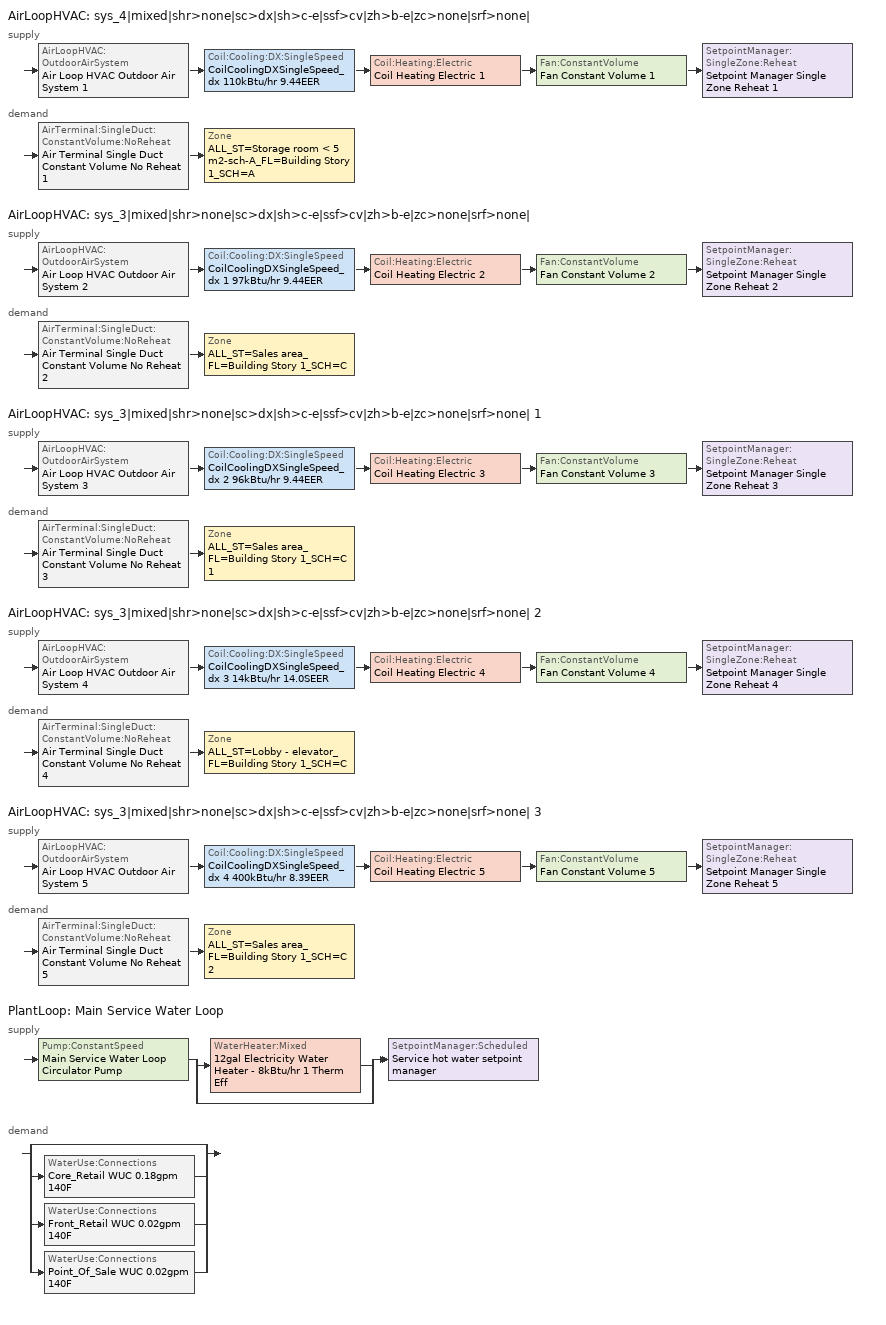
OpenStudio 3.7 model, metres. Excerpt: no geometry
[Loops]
AirLoopHVAC 'sys_4|mixed|shr>none|sc>dx|sh>c-e|ssf>cv|zh>b-e|zc>none|srf>none|'
 supply: AirLoopHVAC:OutdoorAirSystem 'Air Loop HVAC Outdoor Air System 1' > Coil:Cooling:DX:SingleSpeed 'CoilCoolingDXSingleSpeed_dx 110kBtu/hr 9.44EER' > Coil:Heating:Electric 'Coil Heating Electric 1' > Fan:ConstantVolume 'Fan Constant Volume 1' > SetpointManager:SingleZone:Reheat 'Setpoint Manager Single Zone Reheat 1'
 demand: AirTerminal:SingleDuct:ConstantVolume:NoReheat 'Air Terminal Single Duct Constant Volume No Reheat 1' > Zone 'ALL_ST=Storage room < 5 m2-sch-A_FL=Building Story 1_SCH=A'
AirLoopHVAC 'sys_3|mixed|shr>none|sc>dx|sh>c-e|ssf>cv|zh>b-e|zc>none|srf>none|'
 supply: AirLoopHVAC:OutdoorAirSystem 'Air Loop HVAC Outdoor Air System 2' > Coil:Cooling:DX:SingleSpeed 'CoilCoolingDXSingleSpeed_dx 1 97kBtu/hr 9.44EER' > Coil:Heating:Electric 'Coil Heating Electric 2' > Fan:ConstantVolume 'Fan Constant Volume 2' > SetpointManager:SingleZone:Reheat 'Setpoint Manager Single Zone Reheat 2'
 demand: AirTerminal:SingleDuct:ConstantVolume:NoReheat 'Air Terminal Single Duct Constant Volume No Reheat 2' > Zone 'ALL_ST=Sales area_FL=Building Story 1_SCH=C'
AirLoopHVAC 'sys_3|mixed|shr>none|sc>dx|sh>c-e|ssf>cv|zh>b-e|zc>none|srf>none| 1'
 supply: AirLoopHVAC:OutdoorAirSystem 'Air Loop HVAC Outdoor Air System 3' > Coil:Cooling:DX:SingleSpeed 'CoilCoolingDXSingleSpeed_dx 2 96kBtu/hr 9.44EER' > Coil:Heating:Electric 'Coil Heating Electric 3' > Fan:ConstantVolume 'Fan Constant Volume 3' > SetpointManager:SingleZone:Reheat 'Setpoint Manager Single Zone Reheat 3'
 demand: AirTerminal:SingleDuct:ConstantVolume:NoReheat 'Air Terminal Single Duct Constant Volume No Reheat 3' > Zone 'ALL_ST=Sales area_FL=Building Story 1_SCH=C 1'
AirLoopHVAC 'sys_3|mixed|shr>none|sc>dx|sh>c-e|ssf>cv|zh>b-e|zc>none|srf>none| 2'
 supply: AirLoopHVAC:OutdoorAirSystem 'Air Loop HVAC Outdoor Air System 4' > Coil:Cooling:DX:SingleSpeed 'CoilCoolingDXSingleSpeed_dx 3 14kBtu/hr 14.0SEER' > Coil:Heating:Electric 'Coil Heating Electric 4' > Fan:ConstantVolume 'Fan Constant Volume 4' > SetpointManager:SingleZone:Reheat 'Setpoint Manager Single Zone Reheat 4'
 demand: AirTerminal:SingleDuct:ConstantVolume:NoReheat 'Air Terminal Single Duct Constant Volume No Reheat 4' > Zone 'ALL_ST=Lobby - elevator_FL=Building Story 1_SCH=C'
AirLoopHVAC 'sys_3|mixed|shr>none|sc>dx|sh>c-e|ssf>cv|zh>b-e|zc>none|srf>none| 3'
 supply: AirLoopHVAC:OutdoorAirSystem 'Air Loop HVAC Outdoor Air System 5' > Coil:Cooling:DX:SingleSpeed 'CoilCoolingDXSingleSpeed_dx 4 400kBtu/hr 8.39EER' > Coil:Heating:Electric 'Coil Heating Electric 5' > Fan:ConstantVolume 'Fan Constant Volume 5' > SetpointManager:SingleZone:Reheat 'Setpoint Manager Single Zone Reheat 5'
 demand: AirTerminal:SingleDuct:ConstantVolume:NoReheat 'Air Terminal Single Duct Constant Volume No Reheat 5' > Zone 'ALL_ST=Sales area_FL=Building Story 1_SCH=C 2'
PlantLoop 'Main Service Water Loop'
 supply: Pump:ConstantSpeed 'Main Service Water Loop Circulator Pump' > split
  | WaterHeater:Mixed '12gal Electricity Water Heater - 8kBtu/hr 1 Therm Eff'
  | bypass
  join > SetpointManager:Scheduled 'Service hot water setpoint manager'
 demand: split
  | bypass
  | WaterUse:Connections 'Core_Retail WUC 0.18gpm 140F'
  | WaterUse:Connections 'Front_Retail WUC 0.02gpm 140F'
  | WaterUse:Connections 'Point_Of_Sale WUC 0.02gpm 140F'
[Sizing:Zone] Zone Cooling Design Supply Air Temperature Input Method=TemperatureDifference; Zone Cooling Design Supply Air Temperature {C}=14; Zone Cooling Design Supply Air Temperature Difference {deltaC}=11; Zone Heating Design Supply Air Temperature Input Method=TemperatureDifference; Zone Heating Design Supply Air Temperature {C}=40; Zone Heating Design Supply Air Temperature Difference {deltaC}=21; Zone Cooling Design Supply Air Humidity Ratio {kg-H2O/kg-air}=0.0085; Zone Heating Design Supply Air Humidity Ratio {kg-H2O/kg-air}=0.008; Zone Heating Sizing Factor=1.3; Zone Cooling Sizing Factor=1.1; Cooling Design Air Flow Method=DesignDay; Heating Design Air Flow Method=DesignDay; Account for Dedicated Outdoor Air System=No; Dedicated Outdoor Air System Control Strategy=NeutralSupplyAir; Dedicated Outdoor Air Low Setpoint Temperature for Design {C}=autosize; Dedicated Outdoor Air High Setpoint Temperature for Design {C}=autosize; Zone Load Sizing Method=Sensible Load Only No Latent Load; Zone Latent Cooling Design Supply Air Humidity Ratio Input Method=HumidityRatioDifference; Zone Cooling Design Supply Air Humidity Ratio Difference {kgWater/kgDryAir}=0.005; Zone Latent Heating Design Supply Air Humidity Ratio Input Method=HumidityRatioDifference; Zone Humidification Design Supply Air Humidity Ratio Difference {kgWater/kgDryAir}=0.005
ALL_ST=Sales area_FL=Building Story 1_SCH=C; ALL_ST=Sales area_FL=Building Story 1_SCH=C 1; ALL_ST=Storage room < 5 m2-sch-A_FL=Building Story 1_SCH=A; ALL_ST=Lobby - elevator_FL=Building Story 1_SCH=C; ALL_ST=Sales area_FL=Building Story 1_SCH=C 2
[Zone equipment]
ALL_ST=Sales area_FL=Building Story 1_SCH=C: Zone HVAC Baseboard Convective Electric 2, Air Terminal Single Duct Constant Volume No Reheat 2
ALL_ST=Sales area_FL=Building Story 1_SCH=C 1: Zone HVAC Baseboard Convective Electric 3, Air Terminal Single Duct Constant Volume No Reheat 3
ALL_ST=Storage room < 5 m2-sch-A_FL=Building Story 1_SCH=A: Zone HVAC Baseboard Convective Electric 1, Air Terminal Single Duct Constant Volume No Reheat 1
ALL_ST=Lobby - elevator_FL=Building Story 1_SCH=C: Zone HVAC Baseboard Convective Electric 4, Air Terminal Single Duct Constant Volume No Reheat 4
ALL_ST=Sales area_FL=Building Story 1_SCH=C 2: Zone HVAC Baseboard Convective Electric 5, Air Terminal Single Duct Constant Volume No Reheat 5
[AirLoopHVAC] Design Supply Air Flow Rate {m3/s}=autosize; Design Return Air Flow Fraction of Supply Air Flow=1
Name | Availability Schedule
sys_4|mixed|shr>none|sc>dx|sh>c-e|ssf>cv|zh>b-e|zc>none|srf>none| | sys_4|mixed|shr>none|sc>dx|sh>c-e|ssf>cv|zh>b-e|zc>none|srf>none| Occ Sch
sys_3|mixed|shr>none|sc>dx|sh>c-e|ssf>cv|zh>b-e|zc>none|srf>none| | sys_3|mixed|shr>none|sc>dx|sh>c-e|ssf>cv|zh>b-e|zc>none|srf>none| Occ Sch
sys_3|mixed|shr>none|sc>dx|sh>c-e|ssf>cv|zh>b-e|zc>none|srf>none| 1 | sys_3|mixed|shr>none|sc>dx|sh>c-e|ssf>cv|zh>b-e|zc>none|srf>none| 1 Occ Sch
sys_3|mixed|shr>none|sc>dx|sh>c-e|ssf>cv|zh>b-e|zc>none|srf>none| 2 | sys_3|mixed|shr>none|sc>dx|sh>c-e|ssf>cv|zh>b-e|zc>none|srf>none| 2 Occ Sch
sys_3|mixed|shr>none|sc>dx|sh>c-e|ssf>cv|zh>b-e|zc>none|srf>none| 3 | sys_3|mixed|shr>none|sc>dx|sh>c-e|ssf>cv|zh>b-e|zc>none|srf>none| 3 Occ Sch
[Sizing:System] Type of Load to Size On=Sensible; Design Outdoor Air Flow Rate {m3/s}=Autosize; Central Heating Maximum System Air Flow Ratio=1; Preheat Design Temperature {C}=7; Preheat Design Humidity Ratio {kg-H2O/kg-Air}=0.008; Precool Design Temperature {C}=13; Precool Design Humidity Ratio {kg-H2O/kg-Air}=0.008; Central Cooling Design Supply Air Temperature {C}=13; Central Heating Design Supply Air Temperature {C}=43; Sizing Option=NonCoincident; 100% Outdoor Air in Cooling=No; 100% Outdoor Air in Heating=No; Central Cooling Design Supply Air Humidity Ratio {kg-H2O/kg-Air}=0.0085; Central Heating Design Supply Air Humidity Ratio {kg-H2O/kg-Air}=0.008; Cooling Design Air Flow Method=DesignDay; Cooling Design Air Flow Rate {m3/s}=0; Heating Design Air Flow Method=DesignDay; Heating Design Air Flow Rate {m3/s}=0; System Outdoor Air Method=ZoneSum; Zone Maximum Outdoor Air Fraction=1; Cooling Supply Air Flow Rate Per Floor Area {m3/s-m2}=0.00996765; Cooling Fraction of Autosized Cooling Supply Air Flow Rate=1; Cooling Supply Air Flow Rate Per Unit Cooling Capacity {m3/s-W}=3.94755e-05; Heating Supply Air Flow Rate Per Floor Area {m3/s-m2}=0.00996765; Heating Fraction of Autosized Heating Supply Air Flow Rate=1; Heating Fraction of Autosized Cooling Supply Air Flow Rate=1; Heating Supply Air Flow Rate Per Unit Heating Capacity {m3/s-W}=3.15882e-05; Cooling Design Capacity Method=CoolingDesignCapacity; Cooling Design Capacity {W}=autosize; Cooling Design Capacity Per Floor Area {W/m2}=234.7; Fraction of Autosized Cooling Design Capacity=1; Heating Design Capacity Method=HeatingDesignCapacity; Heating Design Capacity {W}=autosize; Heating Design Capacity Per Floor Area {W/m2}=157; Fraction of Autosized Heating Design Capacity=1; Central Cooling Capacity Control Method=OnOff; Occupant Diversity=autosize
sys_4|mixed|shr>none|sc>dx|sh>c-e|ssf>cv|zh>b-e|zc>none|srf>none|; sys_3|mixed|shr>none|sc>dx|sh>c-e|ssf>cv|zh>b-e|zc>none|srf>none|; sys_3|mixed|shr>none|sc>dx|sh>c-e|ssf>cv|zh>b-e|zc>none|srf>none| 1; sys_3|mixed|shr>none|sc>dx|sh>c-e|ssf>cv|zh>b-e|zc>none|srf>none| 2; sys_3|mixed|shr>none|sc>dx|sh>c-e|ssf>cv|zh>b-e|zc>none|srf>none| 3
[Fan:ConstantVolume] Availability Schedule=Always On Discrete; Fan Total Efficiency=0.39975; Pressure Rise {Pa}=640; Maximum Flow Rate {m3/s}=AutoSize; Motor Efficiency=0.615
Fan Constant Volume 1; Fan Constant Volume 2; Fan Constant Volume 3; Fan Constant Volume 4; Fan Constant Volume 5
[Coil:Cooling:DX:SingleSpeed] Availability Schedule=Always On Discrete; Rated Total Cooling Capacity {W}=autosize; Rated Sensible Heat Ratio=autosize; Rated Air Flow Rate {m3/s}=autosize; Rated Evaporator Fan Power Per Volume Flow Rate 2017 {W/(m3/s)}=773.3; Rated Evaporator Fan Power Per Volume Flow Rate 2023 {W/(m3/s)}=934.4; Total Cooling Capacity Function of Temperature Curve=DXCOOL-NECB2011-REF-CAPFT; Total Cooling Capacity Function of Flow Fraction Curve=DXCOOL-NECB2011-REF-CAPFFLOW; Energy Input Ratio Function of Temperature Curve=DXCOOL-NECB2011-REF-COOLEIRFT; Energy Input Ratio Function of Flow Fraction Curve=DXCOOL-NECB2011-REF-COOLEIRFFLOW; Part Load Fraction Correlation Curve=DXCOOL-NECB2011-REF-COOLPLFFPLR; Minimum Outdoor Dry-Bulb Temperature for Compressor Operation {C}=-25; Nominal Time for Condensate Removal to Begin {s}=0; Ratio of Initial Moisture Evaporation Rate and Steady State Latent Capacity=0; Maximum Cycling Rate {cycles/hr}=0; Latent Capacity Time Constant {s}=0; Condenser Type=AirCooled; Evaporative Condenser Effectiveness=0.9; Evaporative Condenser Air Flow Rate {m3/s}=autosize; Evaporative Condenser Pump Rated Power Consumption {W}=autosize; Crankcase Heater Capacity {W}=0; Maximum Outdoor Dry-Bulb Temperature for Crankcase Heater Operation {C}=10; Basin Heater Capacity {W/K}=0; Basin Heater Setpoint Temperature {C}=2
Name | Rated COP {W/W}
CoilCoolingDXSingleSpeed_dx 110kBtu/hr 9.44EER; CoilCoolingDXSingleSpeed_dx 1 97kBtu/hr 9.44EER; CoilCoolingDXSingleSpeed_dx 2 96kBtu/hr 9.44EER | 3.28022
CoilCoolingDXSingleSpeed_dx 3 14kBtu/hr 14.0SEER | 3.8248
CoilCoolingDXSingleSpeed_dx 4 400kBtu/hr 8.39EER | 2.93053
[Coil:Heating:Electric] Availability Schedule=Always On Discrete
Coil Heating Electric 1; Coil Heating Electric 2; Coil Heating Electric 3; Coil Heating Electric 4; Coil Heating Electric 5
[Controller:OutdoorAir] Minimum Outdoor Air Flow Rate {m3/s}=autosize; Maximum Outdoor Air Flow Rate {m3/s}=Autosize; Economizer Control Action Type=ModulateFlow; Lockout Type=NoLockout; Minimum Limit Type=FixedMinimum; High Humidity Control=No; Heat Recovery Bypass Control Type=BypassWhenWithinEconomizerLimits; Economizer Operation Staging=InterlockedWithMechanicalCooling
Name | Economizer Control Type | Minimum Outdoor Air Schedule | Controller Mechanical Ventilation | Economizer Maximum Limit Dry-Bulb Temperature {C} | Economizer Maximum Limit Enthalpy {J/kg} | Economizer Minimum Limit Dry-Bulb Temperature {C}
Controller Outdoor Air 1 | DifferentialEnthalpy | sys_4|mixed|shr>none|sc>dx|sh>c-e|ssf>cv|zh>b-e|zc>none|srf>none| Occ Sch | Controller Mechanical Ventilation 1
Controller Outdoor Air 2 | DifferentialEnthalpy | sys_3|mixed|shr>none|sc>dx|sh>c-e|ssf>cv|zh>b-e|zc>none|srf>none| Occ Sch | Controller Mechanical Ventilation 2
Controller Outdoor Air 3 | DifferentialEnthalpy | sys_3|mixed|shr>none|sc>dx|sh>c-e|ssf>cv|zh>b-e|zc>none|srf>none| 1 Occ Sch | Controller Mechanical Ventilation 3
Controller Outdoor Air 4 | NoEconomizer | sys_3|mixed|shr>none|sc>dx|sh>c-e|ssf>cv|zh>b-e|zc>none|srf>none| 2 Occ Sch | Controller Mechanical Ventilation 4 | 28 | 64000 | -100
Controller Outdoor Air 5 | DifferentialEnthalpy | sys_3|mixed|shr>none|sc>dx|sh>c-e|ssf>cv|zh>b-e|zc>none|srf>none| 3 Occ Sch | Controller Mechanical Ventilation 5
[Controller:MechanicalVentilation] Availability Schedule=Always On Discrete; System Outdoor Air Method=ZoneSum
Controller Mechanical Ventilation 1; Controller Mechanical Ventilation 2; Controller Mechanical Ventilation 3; Controller Mechanical Ventilation 4; Controller Mechanical Ventilation 5
[AirLoopHVAC:OutdoorAirSystem]
Name | Controller
Air Loop HVAC Outdoor Air System 1 | Controller Outdoor Air 1
Air Loop HVAC Outdoor Air System 2 | Controller Outdoor Air 2
Air Loop HVAC Outdoor Air System 3 | Controller Outdoor Air 3
Air Loop HVAC Outdoor Air System 4 | Controller Outdoor Air 4
Air Loop HVAC Outdoor Air System 5 | Controller Outdoor Air 5
[SetpointManager:SingleZone:Reheat] Minimum Supply Air Temperature {C}=13; Maximum Supply Air Temperature {C}=43
Name | Control Zone | Setpoint Node or NodeList
Setpoint Manager Single Zone Reheat 1 | ALL_ST=Storage room < 5 m2-sch-A_FL=Building Story 1_SCH=A | sys_4|mixed|shr>none|sc>dx|sh>c-e|ssf>cv|zh>b-e|zc>none|srf>none| Supply Outlet Node
Setpoint Manager Single Zone Reheat 2 | ALL_ST=Sales area_FL=Building Story 1_SCH=C | sys_3|mixed|shr>none|sc>dx|sh>c-e|ssf>cv|zh>b-e|zc>none|srf>none| Supply Outlet Node
Setpoint Manager Single Zone Reheat 3 | ALL_ST=Sales area_FL=Building Story 1_SCH=C 1 | sys_3|mixed|shr>none|sc>dx|sh>c-e|ssf>cv|zh>b-e|zc>none|srf>none| 1 Supply Outlet Node
Setpoint Manager Single Zone Reheat 4 | ALL_ST=Lobby - elevator_FL=Building Story 1_SCH=C | sys_3|mixed|shr>none|sc>dx|sh>c-e|ssf>cv|zh>b-e|zc>none|srf>none| 2 Supply Outlet Node
Setpoint Manager Single Zone Reheat 5 | ALL_ST=Sales area_FL=Building Story 1_SCH=C 2 | sys_3|mixed|shr>none|sc>dx|sh>c-e|ssf>cv|zh>b-e|zc>none|srf>none| 3 Supply Outlet Node
[ZoneHVAC:Baseboard:Convective:Electric] Availability Schedule=Always On Discrete; Nominal Capacity {W}=autosize; Efficiency=1
Zone HVAC Baseboard Convective Electric 1; Zone HVAC Baseboard Convective Electric 2; Zone HVAC Baseboard Convective Electric 3; Zone HVAC Baseboard Convective Electric 4; Zone HVAC Baseboard Convective Electric 5
[AirTerminal:SingleDuct:ConstantVolume:NoReheat] Availability Schedule=Always On Discrete; Maximum Air Flow Rate {m3/s}=AutoSize
Air Terminal Single Duct Constant Volume No Reheat 1; Air Terminal Single Duct Constant Volume No Reheat 2; Air Terminal Single Duct Constant Volume No Reheat 3; Air Terminal Single Duct Constant Volume No Reheat 4; Air Terminal Single Duct Constant Volume No Reheat 5
[PlantLoop]
Main Service Water Loop: Glycol Concentration=0; Maximum Loop Temperature {C}=60; Minimum Loop Temperature {C}=10; Plant Loop Volume {m3}=Autocalculate; Load Distribution Scheme=Optimal
[Sizing:Plant]
Main Service Water Loop: Loop Type=Heating; Design Loop Exit Temperature {C}=60; Loop Design Temperature Difference {deltaC}=5; Sizing Option=NonCoincident; Zone Timesteps in Averaging Window=1; Coincident Sizing Factor Mode=None
[SetpointManager:Scheduled]
Service hot water setpoint manager: Control Variable=Temperature; Schedule=Service Water Loop Temp - 140F; Setpoint Node or NodeList=Main Service Water Loop Supply Outlet Node
[Pump:ConstantSpeed]
Main Service Water Loop Circulator Pump: Rated Flow Rate {m3/s}=autosize; Rated Pump Head {Pa}=1.70686e+06; Rated Power Consumption {W}=autosize; Motor Efficiency=0.7; Fraction of Motor Inefficiencies to Fluid Stream=0; Pump Control Type=Intermittent; Design Power Sizing Method=PowerPerFlowPerPressure; Design Electric Power per Unit Flow Rate {W/(m3/s)}=348701.1; Design Shaft Power per Unit Flow Rate per Unit Head {W-s/m3-Pa}=1.28205
[WaterHeater:Mixed]
12gal Electricity Water Heater - 8kBtu/hr 1 Therm Eff: Tank Volume {m3}=0.0460675; Setpoint Temperature Schedule=Service Water Loop Temp - 140F; Deadband Temperature Difference {deltaC}=2; Maximum Temperature Limit {C}=60; Heater Control Type=Cycle; Heater Maximum Capacity {W}=2407.03; Heater Fuel Type=Electricity; Heater Thermal Efficiency=1; Off Cycle Parasitic Fuel Consumption Rate {W}=12.4494; Off Cycle Parasitic Fuel Type=Electricity; Off Cycle Parasitic Heat Fraction to Tank=0.8; On Cycle Parasitic Fuel Consumption Rate {W}=12.4494; On Cycle Parasitic Fuel Type=Electricity; On Cycle Parasitic Heat Fraction to Tank=0; Ambient Temperature Indicator=Schedule; Ambient Temperature Schedule=Water Heater Ambient Temp Schedule 71.6F; Off Cycle Loss Coefficient to Ambient Temperature {W/K}=1.26549; On Cycle Loss Coefficient to Ambient Temperature {W/K}=1.26549; Use Side Effectiveness=1; Source Side Effectiveness=1; Use Side Design Flow Rate {m3/s}=autosize; Source Side Design Flow Rate {m3/s}=autosize; Indirect Water Heating Recovery Time {hr}=1.5; Source Side Flow Control Mode=IndirectHeatPrimarySetpoint
[WaterHeater:Sizing]
12gal Electricity Water Heater - 8kBtu/hr 1 Therm Eff: Design Mode=PeakDraw; Time Storage Can Meet Peak Draw {hr}=0.538503; Time for Tank Recovery {hr}=0; Nominal Tank Volume for Autosizing Plant Connections {m3}=1
[WaterUse:Equipment:Definition] Target Temperature Schedule=Mixed Water At Faucet Temp - 140F; Sensible Fraction Schedule=Fraction Sensible - 0.2; Latent Fraction Schedule=Fraction Latent - 0.05
Name | Peak Flow Rate {m3/s}
Core_retail 0.18gpm 140F | 1.13341e-05
Front_retail 0.02gpm 140F; Point_of_sale 0.02gpm 140F | 1.06798e-06
[WaterUse:Equipment] Flow Rate Fraction Schedule=NECB-C-Service Water Heating
Name | Water Use Equipment Definition | Space
Core_Retail Service Water Use 0.18gpm 140F | Core_retail 0.18gpm 140F | Core_Retail
Front_Retail Service Water Use 0.02gpm 140F | Front_retail 0.02gpm 140F | Front_Retail
Point_Of_Sale Service Water Use 0.02gpm 140F | Point_of_sale 0.02gpm 140F | Point_Of_Sale
[WaterUse:Connections] Drain Water Heat Exchanger Type=None; Drain Water Heat Exchanger Destination=Plant
Name | Water Use Equipment Name 1
Core_Retail WUC 0.18gpm 140F | Core_Retail Service Water Use 0.18gpm 140F
Front_Retail WUC 0.02gpm 140F | Front_Retail Service Water Use 0.02gpm 140F
Point_Of_Sale WUC 0.02gpm 140F | Point_Of_Sale Service Water Use 0.02gpm 140F
[Schedule:Ruleset]
Name | Default Day Schedule | Summer Design Day Schedule | Winter Design Day Schedule
Service Water Loop Temp - 140F | Service Water Loop Temp - 140F Default
Water Heater Ambient Temp Schedule 71.6F | Water Heater Ambient Temp Schedule 71.6F Default
NECB-C-Service Water Heating | NECB-C-Service Water Heating Default
Fraction Sensible - 0.2 | Fraction Sensible - 0.2 Default
Fraction Latent - 0.05 | Fraction Latent - 0.05 Default
Mixed Water At Faucet Temp - 140F | Mixed Water At Faucet Temp - 140F Default
sys_3|mixed|shr>none|sc>dx|sh>c-e|ssf>cv|zh>b-e|zc>none|srf>none| Occ Sch | sys_3|mixed|shr>none|sc>dx|sh>c-e|ssf>cv|zh>b-e|zc>none|srf>none| Occ Sch Default | sys_3|mixed|shr>none|sc>dx|sh>c-e|ssf>cv|zh>b-e|zc>none|srf>none| Occ Sch Summer Design Day | sys_3|mixed|shr>none|sc>dx|sh>c-e|ssf>cv|zh>b-e|zc>none|srf>none| Occ Sch Winter Design Day
sys_3|mixed|shr>none|sc>dx|sh>c-e|ssf>cv|zh>b-e|zc>none|srf>none| 1 Occ Sch | sys_3|mixed|shr>none|sc>dx|sh>c-e|ssf>cv|zh>b-e|zc>none|srf>none| 1 Occ Sch Default | sys_3|mixed|shr>none|sc>dx|sh>c-e|ssf>cv|zh>b-e|zc>none|srf>none| 1 Occ Sch Summer Design Day | sys_3|mixed|shr>none|sc>dx|sh>c-e|ssf>cv|zh>b-e|zc>none|srf>none| 1 Occ Sch Winter Design Day
sys_3|mixed|shr>none|sc>dx|sh>c-e|ssf>cv|zh>b-e|zc>none|srf>none| 2 Occ Sch | sys_3|mixed|shr>none|sc>dx|sh>c-e|ssf>cv|zh>b-e|zc>none|srf>none| 2 Occ Sch Default | sys_3|mixed|shr>none|sc>dx|sh>c-e|ssf>cv|zh>b-e|zc>none|srf>none| 2 Occ Sch Summer Design Day | sys_3|mixed|shr>none|sc>dx|sh>c-e|ssf>cv|zh>b-e|zc>none|srf>none| 2 Occ Sch Winter Design Day
sys_3|mixed|shr>none|sc>dx|sh>c-e|ssf>cv|zh>b-e|zc>none|srf>none| 3 Occ Sch | sys_3|mixed|shr>none|sc>dx|sh>c-e|ssf>cv|zh>b-e|zc>none|srf>none| 3 Occ Sch Default | sys_3|mixed|shr>none|sc>dx|sh>c-e|ssf>cv|zh>b-e|zc>none|srf>none| 3 Occ Sch Summer Design Day | sys_3|mixed|shr>none|sc>dx|sh>c-e|ssf>cv|zh>b-e|zc>none|srf>none| 3 Occ Sch Winter Design Day
sys_4|mixed|shr>none|sc>dx|sh>c-e|ssf>cv|zh>b-e|zc>none|srf>none| Occ Sch | sys_4|mixed|shr>none|sc>dx|sh>c-e|ssf>cv|zh>b-e|zc>none|srf>none| Occ Sch Default | sys_4|mixed|shr>none|sc>dx|sh>c-e|ssf>cv|zh>b-e|zc>none|srf>none| Occ Sch Summer Design Day | sys_4|mixed|shr>none|sc>dx|sh>c-e|ssf>cv|zh>b-e|zc>none|srf>none| Occ Sch Winter Design Day
[Schedule:Day]
Service Water Loop Temp - 140F Default; Mixed Water At Faucet Temp - 140F Default: 24, 0, 60
Water Heater Ambient Temp Schedule 71.6F Default: 24, 0, 22
NECB-C-Service Water Heating Default; NECB-C-Service Water Heating Default|Wkdy Day: No, 8, 0, 0.05, 9, 0, 0.1, 10, 0, 0.2, 11, 0, 0.3, 12, 0, 0.4, 16, 0, 0.8, 17, 0, 0.6, 18, 0, 0.4, 19, 0, 0.3, 21, 0, 0.2, 24, 0, 0.05
NECB-C-Service Water Heating Sat Day: No, 8, 0, 0.05, 9, 0, 0.1, 10, 0, 0.2, 11, 0, 0.3, 12, 0, 0.5, 16, 0, 0.9, 17, 0, 0.7, 18, 0, 0.5, 19, 0, 0.3, 21, 0, 0.2, 24, 0, 0.05
NECB-C-Service Water Heating Sun|Hol Day: No, 8, 0, 0.05, 9, 0, 0.1, 10, 0, 0.2, 11, 0, 0.3, 12, 0, 0.5, 17, 0, 0.9, 18, 0, 0.5, 19, 0, 0.3, 24, 0, 0.05
Fraction Sensible - 0.2 Default: 24, 0, 0.2
Fraction Latent - 0.05 Default: 24, 0, 0.05
sys_3|mixed|shr>none|sc>dx|sh>c-e|ssf>cv|zh>b-e|zc>none|srf>none| Occ Sch Default; Schedule Day 5; sys_3|mixed|shr>none|sc>dx|sh>c-e|ssf>cv|zh>b-e|zc>none|srf>none| 1 Occ Sch Default; Schedule Day 7; sys_3|mixed|shr>none|sc>dx|sh>c-e|ssf>cv|zh>b-e|zc>none|srf>none| 2 Occ Sch Default; Schedule Day 9; sys_3|mixed|shr>none|sc>dx|sh>c-e|ssf>cv|zh>b-e|zc>none|srf>none| 3 Occ Sch Default; Schedule Day 11: 9, 0, 0, 21, 0, 1, 24, 0, 0
sys_3|mixed|shr>none|sc>dx|sh>c-e|ssf>cv|zh>b-e|zc>none|srf>none| Occ Sch Winter Design Day; sys_3|mixed|shr>none|sc>dx|sh>c-e|ssf>cv|zh>b-e|zc>none|srf>none| Occ Sch Summer Design Day; sys_3|mixed|shr>none|sc>dx|sh>c-e|ssf>cv|zh>b-e|zc>none|srf>none| 1 Occ Sch Winter Design Day; sys_3|mixed|shr>none|sc>dx|sh>c-e|ssf>cv|zh>b-e|zc>none|srf>none| 1 Occ Sch Summer Design Day; sys_3|mixed|shr>none|sc>dx|sh>c-e|ssf>cv|zh>b-e|zc>none|srf>none| 2 Occ Sch Winter Design Day; sys_3|mixed|shr>none|sc>dx|sh>c-e|ssf>cv|zh>b-e|zc>none|srf>none| 2 Occ Sch Summer Design Day; sys_3|mixed|shr>none|sc>dx|sh>c-e|ssf>cv|zh>b-e|zc>none|srf>none| 3 Occ Sch Winter Design Day; sys_3|mixed|shr>none|sc>dx|sh>c-e|ssf>cv|zh>b-e|zc>none|srf>none| 3 Occ Sch Summer Design Day; sys_4|mixed|shr>none|sc>dx|sh>c-e|ssf>cv|zh>b-e|zc>none|srf>none| Occ Sch Winter Design Day; sys_4|mixed|shr>none|sc>dx|sh>c-e|ssf>cv|zh>b-e|zc>none|srf>none| Occ Sch Summer Design Day: 24, 0, 1
Schedule Day 6; Schedule Day 8; Schedule Day 10; Schedule Day 12: 9, 0, 0, 19, 0, 1, 24, 0, 0
sys_4|mixed|shr>none|sc>dx|sh>c-e|ssf>cv|zh>b-e|zc>none|srf>none| Occ Sch Default: 8, 0, 0, 19, 0, 1, 24, 0, 0
Schedule Day 13; Schedule Day 14: 24, 0, 0
[Schedule:Rule] Date Specification Type=DateRange; Start Month=1; End Month=12
Name | Schedule Ruleset | Rule Order | Day Schedule | Apply Monday | Apply Tuesday | Apply Wednesday | Apply Thursday | Apply Friday | Start Day | End Day | Apply Saturday | Apply Sunday
Schedule Rule 35 | NECB-C-Service Water Heating | 2 | NECB-C-Service Water Heating Default|Wkdy Day | Yes | Yes | Yes | Yes | Yes | 1 | 31
Schedule Rule 36 | NECB-C-Service Water Heating | 1 | NECB-C-Service Water Heating Sat Day |  |  |  |  |  | 1 | 31 | Yes
Schedule Rule 37 | NECB-C-Service Water Heating | 0 | NECB-C-Service Water Heating Sun|Hol Day |  |  |  |  |  | 1 | 31 |  | Yes
Schedule Rule 38 | sys_3|mixed|shr>none|sc>dx|sh>c-e|ssf>cv|zh>b-e|zc>none|srf>none| Occ Sch | 1 | Schedule Day 5 |  |  |  |  |  | 7 | 30 | Yes
Schedule Rule 39 | sys_3|mixed|shr>none|sc>dx|sh>c-e|ssf>cv|zh>b-e|zc>none|srf>none| Occ Sch | 0 | Schedule Day 6 |  |  |  |  |  | 1 | 31 |  | Yes
Schedule Rule 40 | sys_3|mixed|shr>none|sc>dx|sh>c-e|ssf>cv|zh>b-e|zc>none|srf>none| 1 Occ Sch | 1 | Schedule Day 7 |  |  |  |  |  | 7 | 30 | Yes
Schedule Rule 41 | sys_3|mixed|shr>none|sc>dx|sh>c-e|ssf>cv|zh>b-e|zc>none|srf>none| 1 Occ Sch | 0 | Schedule Day 8 |  |  |  |  |  | 1 | 31 |  | Yes
Schedule Rule 42 | sys_3|mixed|shr>none|sc>dx|sh>c-e|ssf>cv|zh>b-e|zc>none|srf>none| 2 Occ Sch | 1 | Schedule Day 9 |  |  |  |  |  | 7 | 30 | Yes
Schedule Rule 43 | sys_3|mixed|shr>none|sc>dx|sh>c-e|ssf>cv|zh>b-e|zc>none|srf>none| 2 Occ Sch | 0 | Schedule Day 10 |  |  |  |  |  | 1 | 31 |  | Yes
Schedule Rule 44 | sys_3|mixed|shr>none|sc>dx|sh>c-e|ssf>cv|zh>b-e|zc>none|srf>none| 3 Occ Sch | 1 | Schedule Day 11 |  |  |  |  |  | 7 | 30 | Yes
Schedule Rule 45 | sys_3|mixed|shr>none|sc>dx|sh>c-e|ssf>cv|zh>b-e|zc>none|srf>none| 3 Occ Sch | 0 | Schedule Day 12 |  |  |  |  |  | 1 | 31 |  | Yes
Schedule Rule 46 | sys_4|mixed|shr>none|sc>dx|sh>c-e|ssf>cv|zh>b-e|zc>none|srf>none| Occ Sch | 1 | Schedule Day 13 |  |  |  |  |  | 7 | 30 | Yes
Schedule Rule 47 | sys_4|mixed|shr>none|sc>dx|sh>c-e|ssf>cv|zh>b-e|zc>none|srf>none| Occ Sch | 0 | Schedule Day 14 |  |  |  |  |  | 1 | 31 |  | Yes
[Schedule:Constant]
Always On Discrete: Value=1
[Curve:Biquadratic] Minimum Value of x=13; Maximum Value of x=24; Minimum Value of y=24; Maximum Value of y=46
Name | Coefficient1 Constant | Coefficient2 x | Coefficient3 x**2 | Coefficient4 y | Coefficient5 y**2 | Coefficient6 x*y
DXCOOL-NECB2011-REF-CAPFT | 0.867905 | 0.0142459 | 0.00055436 | -0.0075575 | 3.3e-05 | -0.0001918
DXCOOL-NECB2011-REF-COOLEIRFT | 0.114171 | 0.0281822 | -0.0004199 | 0.0214108 | 0.000161028 | -0.000679104
[Curve:Quadratic] Minimum Value of x=0.5; Maximum Value of x=1.5
Name | Coefficient1 Constant | Coefficient2 x | Coefficient3 x**2
DXCOOL-NECB2011-REF-CAPFFLOW | 0.8 | 0.2 | 0
DXCOOL-NECB2011-REF-COOLEIRFFLOW | 1.1552 | -0.1808 | 0.0256
[Curve:Cubic]
DXCOOL-NECB2011-REF-COOLPLFFPLR: Coefficient1 Constant=0.0277; Coefficient2 x=4.9151; Coefficient3 x**2=-8.184; Coefficient4 x**3=4.2702; Minimum Value of x=0.7; Maximum Value of x=1
